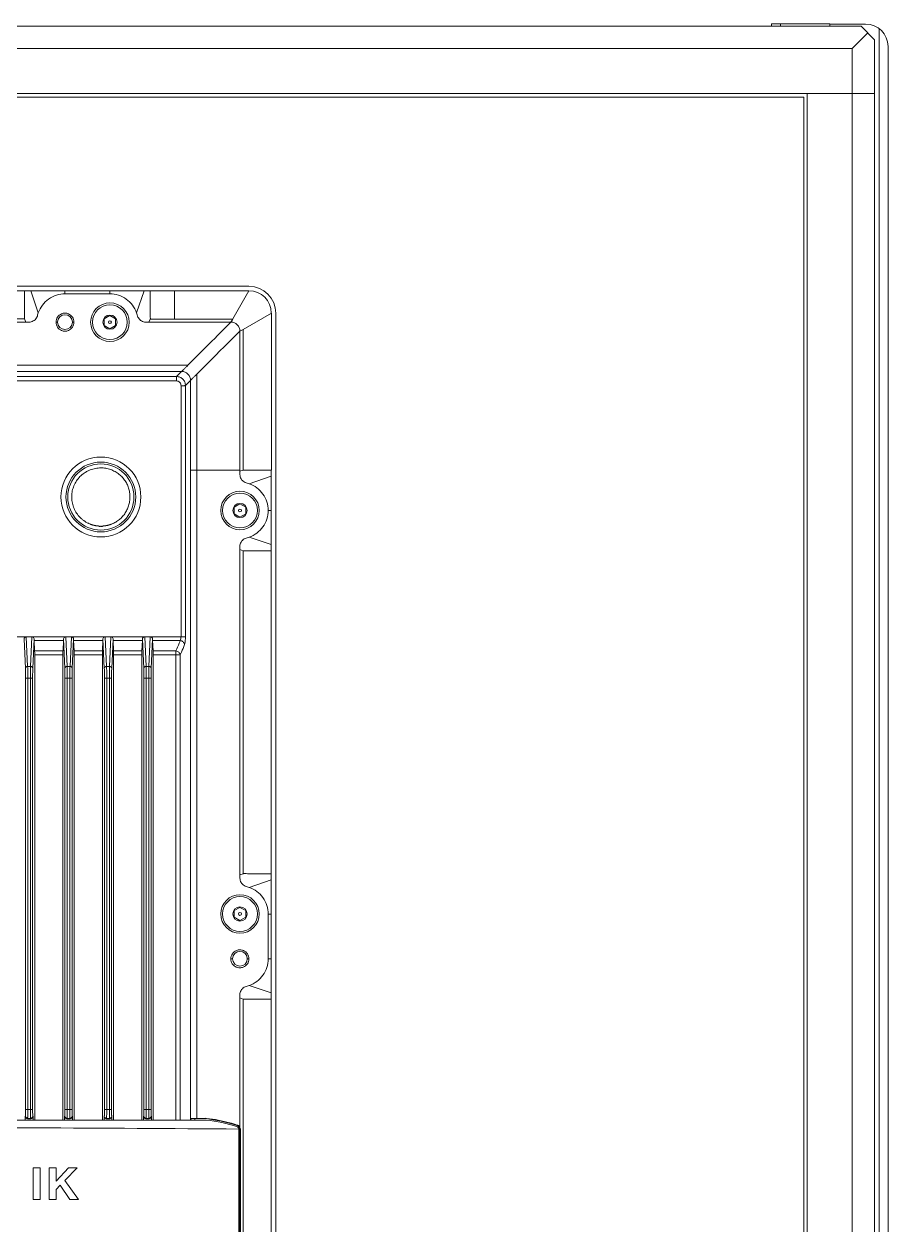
# Model space of a CAD drawing. Header units: millimetres. Extents: x 0 to 9253, y 0 to 2730.
# Drawn here: x 2851.1 to 3043.7, y 1309.2 to 1576.9 of the extents above; entities that cross this region are included whole.
import ezdxf

# ---------------------------------------------------------------- set-up
doc = ezdxf.new("R2010")
doc.units = ezdxf.units.MM
doc.layers.get('0').update_dxf_attribs({"lineweight": 13})

# ---------------------------------------------------------------- blocks, each defined once
blk = doc.blocks.new('A$C026F559B')
for p, q in [((11.55, -21.91), (10.28, -22.64)), ((10.28, -24.11), (10.28, -22.64)), ((12.82, -22.64), (11.55, -21.91)), ((12.82, -22.64), (12.82, -24.11)), ((10.28, -24.11), (11.55, -24.84)), ((11.55, -24.84), (12.82, -24.11))]:
    blk.add_line(p, q)
for radius in [4.3, 3.88, 1.59, 0.317]:
    blk.add_circle((11.55, -23.38), radius)

msp = doc.modelspace()

# ---------------------------------------------------------------- linework, layer by layer
for p, q in [((3017.72, 1576.39), (3017.72, 1576.89)), ((3017.72, 1576.89), (3030.72, 1576.89)), ((3019.72, 1576.39), (3019.72, 1576.89)), ((3030.72, 1576.39), (3030.72, 1576.89)), ((3030.72, 1576.88), (3038.72, 1576.88)), ((2578.72, 1576.39), (3037.72, 1576.39)), ((3039.22, 1574.89), (3035.72, 1571.39)), ((3037.72, 1576.39), (3040.72, 1573.39)), ((3041.72, 1062.88), (3041.72, 1575.88)), ((2580.72, 1571.39), (3035.72, 1571.39)), ((3035.72, 1561.39), (3035.72, 1571.39)), ((3040.72, 1573.39), (3040.72, 1561.39)), ((3043.72, 1066.88), (3043.72, 1571.88)), ((3040.72, 1561.39), (2575.72, 1561.39)), ((2591.52, 1560.59), (3024.92, 1560.59)), ((3024.92, 1560.59), (3024.92, 1078.18)), ((3025.72, 1561.38), (3025.72, 1077.38)), ((3025.72, 1561.38), (3040.72, 1561.38)), ((3035.72, 1067.38), (3035.72, 1561.38)), ((3040.72, 1065.38), (3040.72, 1561.38)), ((2901.24, 1518.39), (2715.22, 1518.39)), ((2715.22, 1517.39), (2901.22, 1517.39)), ((2851.18, 1511.17), (2851.22, 1517.39)), ((2852.59, 1517.39), (2854.26, 1512.46)), ((2860.22, 1517.39), (2860.22, 1516.69)), ((2870.22, 1516.69), (2860.22, 1516.69)), ((2870.22, 1516.69), (2870.22, 1517.39)), ((2877.84, 1517.39), (2876.17, 1512.46)), ((2879.22, 1517.39), (2879.22, 1512.38)), ((2884.62, 1511.09), (2884.62, 1517.39)), ((2901.22, 1517.39), (2897.61, 1511.09)), ((2899.91, 1508.78), (2906.23, 1512.39)), ((2906.23, 1512.39), (2906.23, 1477.39)), ((2907.22, 1124.39), (2907.22, 1512.39)), ((2851.22, 1511.09), (2765.22, 1511.09)), ((2765.22, 1510.39), (2851.22, 1510.39)), ((2851.22, 1511.09), (2851.49, 1510.39)), ((2851.22, 1510.39), (2851.49, 1510.39)), ((2858.57, 1510.39), (2858.22, 1510.39)), ((2861.87, 1510.39), (2862.22, 1510.39)), ((2879.22, 1511.08), (2878.94, 1510.38)), ((2879.22, 1511.08), (2884.62, 1511.08)), ((2884.62, 1511.08), (2897.61, 1511.08)), ((2897.61, 1511.08), (2897.22, 1510.38)), ((2899.22, 1508.39), (2899.92, 1508.78)), ((2899.22, 1508.39), (2899.22, 1477.39)), ((2899.92, 1508.78), (2899.92, 1477.39)), ((2728.83, 1500.78), (2887.63, 1500.78)), ((2756.22, 1499.39), (2851.22, 1499.39)), ((2860.22, 1499.39), (2851.22, 1499.39)), ((2860.22, 1499.39), (2869.22, 1499.39)), ((2869.22, 1499.39), (2884.62, 1499.39)), ((2884.62, 1499.39), (2886.22, 1499.39)), ((2886.22, 1499.37), (2885.43, 1498.6)), ((2885.08, 1497.26), (2731.36, 1497.26)), ((2731.82, 1498.24), (2884.62, 1498.24)), ((2884.62, 1498.24), (2885.07, 1498.24)), ((2885.62, 1498.78), (2885.07, 1498.24)), ((2885.43, 1498.6), (2885.07, 1498.24)), ((2886.09, 1440.23), (2886.09, 1496.2)), ((2887.07, 1496.24), (2887.98, 1497.16)), ((2887.07, 1440.23), (2887.07, 1496.24)), ((2887.98, 1497.16), (2888.2, 1497.39)), ((2888.22, 1497.39), (2888.2, 1497.39)), ((2888.21, 1497.39), (2888.21, 1495.97)), ((2889.61, 1477.39), (2889.61, 1498.8)), ((2888.21, 1495.97), (2888.22, 1477.39)), ((2888.22, 1477.39), (2888.22, 1368.39)), ((2899.22, 1477.39), (2888.22, 1477.39)), ((2889.61, 1477.39), (2889.61, 1332.79)), ((2899.92, 1477.39), (2899.22, 1477.12)), ((2899.22, 1477.39), (2899.22, 1477.12)), ((2899.91, 1477.39), (2906.23, 1477.39)), ((2906.22, 1476.01), (2901.29, 1474.34)), ((2906.22, 1477.39), (2906.22, 1159.39)), ((2906.22, 1460.76), (2901.29, 1462.43)), ((2899.22, 1459.66), (2899.22, 1387.1)), ((2899.22, 1459.66), (2899.92, 1459.39)), ((2899.92, 1387.37), (2899.92, 1459.39)), ((2906.22, 1459.39), (2899.92, 1459.39)), ((2729.36, 1440.23), (2887.07, 1440.23)), ((2851.89, 1433.59), (2851.59, 1440.23)), ((2852.84, 1440.23), (2852.54, 1433.59)), ((2860.69, 1433.59), (2860.39, 1440.23)), ((2861.64, 1440.23), (2861.34, 1433.59)), ((2869.49, 1433.59), (2869.19, 1440.23)), ((2870.44, 1440.23), (2870.14, 1433.59)), ((2878.29, 1433.59), (2877.99, 1440.23)), ((2879.24, 1440.23), (2878.94, 1433.59)), ((2851.09, 1439.74), (2851.39, 1433.16)), ((2853.04, 1433.16), (2853.34, 1439.74)), ((2853.35, 1439.37), (2853.45, 1437.06)), ((2859.88, 1439.37), (2853.35, 1439.37)), ((2859.88, 1439.37), (2859.78, 1437.06)), ((2859.89, 1439.74), (2860.19, 1433.16)), ((2861.84, 1433.16), (2862.14, 1439.74)), ((2862.15, 1439.37), (2862.25, 1437.06)), ((2868.68, 1439.37), (2862.15, 1439.37)), ((2868.68, 1439.37), (2868.58, 1437.06)), ((2868.69, 1439.74), (2868.99, 1433.16)), ((2870.64, 1433.16), (2870.94, 1439.74)), ((2870.95, 1439.37), (2871.05, 1437.06)), ((2877.48, 1439.37), (2870.95, 1439.37)), ((2877.48, 1439.37), (2877.38, 1437.06)), ((2877.49, 1439.74), (2877.79, 1433.16)), ((2879.44, 1433.16), (2879.74, 1439.74)), ((2879.75, 1439.37), (2879.85, 1437.06)), ((2885.89, 1439.37), (2879.75, 1439.37)), ((2853.45, 1437.06), (2859.78, 1437.06)), ((2853.47, 1332.39), (2853.47, 1436.19)), ((2859.77, 1436.19), (2853.47, 1436.19)), ((2859.77, 1436.19), (2859.77, 1332.39)), ((2862.25, 1437.06), (2868.58, 1437.06)), ((2862.27, 1332.39), (2862.27, 1436.19)), ((2868.57, 1436.19), (2862.27, 1436.19)), ((2868.57, 1436.19), (2868.57, 1332.39)), ((2871.05, 1437.06), (2877.38, 1437.06)), ((2871.07, 1332.39), (2871.07, 1436.19)), ((2877.37, 1436.19), (2871.07, 1436.19)), ((2877.37, 1436.19), (2877.37, 1332.39)), ((2879.85, 1437.06), (2884.96, 1437.06)), ((2879.87, 1332.39), (2879.87, 1436.19)), ((2879.87, 1436.19), (2885.92, 1436.19)), ((2884.96, 1332.39), (2884.96, 1437.06)), ((2885.92, 1332.39), (2885.92, 1436.19)), ((2851.89, 1433.59), (2852.54, 1433.59)), ((2860.69, 1433.59), (2861.34, 1433.59)), ((2869.49, 1433.59), (2870.14, 1433.59)), ((2878.29, 1433.59), (2878.94, 1433.59)), ((2851.42, 1334.8), (2851.42, 1430.99)), ((2853.01, 1430.99), (2851.42, 1430.99)), ((2851.92, 1430.99), (2851.92, 1334.8)), ((2852.51, 1334.8), (2852.51, 1430.99)), ((2853.01, 1430.99), (2853.01, 1334.8)), ((2860.22, 1334.8), (2860.22, 1430.99)), ((2861.81, 1430.99), (2860.22, 1430.99)), ((2860.72, 1430.99), (2860.72, 1334.8)), ((2861.31, 1334.8), (2861.31, 1430.99)), ((2861.81, 1430.99), (2861.81, 1334.8)), ((2869.02, 1334.8), (2869.02, 1430.99)), ((2870.61, 1430.99), (2869.02, 1430.99)), ((2869.52, 1430.99), (2869.52, 1334.8)), ((2870.11, 1334.8), (2870.11, 1430.99)), ((2870.61, 1430.99), (2870.61, 1334.8)), ((2877.82, 1334.8), (2877.82, 1430.99)), ((2879.41, 1430.99), (2877.82, 1430.99)), ((2878.32, 1430.99), (2878.32, 1334.8)), ((2878.91, 1334.8), (2878.91, 1430.99)), ((2879.41, 1430.99), (2879.41, 1334.8)), ((2899.92, 1387.37), (2899.22, 1387.1)), ((2901.22, 1387.37), (2906.22, 1387.37)), ((2906.22, 1385.99), (2901.29, 1384.32)), ((2906.22, 1378.37), (2905.52, 1378.37)), ((2905.52, 1368.37), (2905.52, 1378.37)), ((2888.22, 1368.39), (2888.22, 1359.39)), ((2897.57, 1368.39), (2897.19, 1368.39)), ((2900.87, 1368.39), (2901.24, 1368.39)), ((2905.52, 1368.37), (2906.22, 1368.37)), ((2906.22, 1360.76), (2901.29, 1362.43)), ((2888.22, 1359.39), (2888.22, 1332.72)), ((2899.22, 1359.66), (2899.22, 1330.78)), ((2899.22, 1359.66), (2899.92, 1359.39)), ((2906.22, 1359.39), (2899.92, 1359.39)), ((2899.92, 1277.39), (2899.92, 1359.39)), ((2851.39, 1333.3), (2851.33, 1333.19)), ((2851.33, 1333.19), (2851.33, 1332.39)), ((2851.92, 1334.8), (2851.42, 1334.8)), ((2851.92, 1334.8), (2852.51, 1334.8)), ((2853.01, 1334.8), (2852.51, 1334.8)), ((2853.1, 1333.19), (2853.04, 1333.3)), ((2853.1, 1332.39), (2853.1, 1333.19)), ((2860.19, 1333.3), (2860.13, 1333.19)), ((2860.13, 1333.19), (2860.13, 1332.39)), ((2860.72, 1334.8), (2860.22, 1334.8)), ((2860.72, 1334.8), (2861.31, 1334.8)), ((2861.81, 1334.8), (2861.31, 1334.8)), ((2861.9, 1333.19), (2861.84, 1333.3)), ((2861.9, 1332.39), (2861.9, 1333.19)), ((2868.99, 1333.3), (2868.93, 1333.19)), ((2868.93, 1333.19), (2868.93, 1332.39)), ((2869.52, 1334.8), (2869.02, 1334.8)), ((2869.52, 1334.8), (2870.11, 1334.8)), ((2870.61, 1334.8), (2870.11, 1334.8)), ((2870.7, 1333.19), (2870.64, 1333.3)), ((2870.7, 1332.39), (2870.7, 1333.19)), ((2877.79, 1333.3), (2877.73, 1333.19)), ((2877.73, 1332.39), (2877.73, 1333.19)), ((2878.32, 1334.8), (2877.82, 1334.8)), ((2878.32, 1334.8), (2878.91, 1334.8)), ((2879.41, 1334.8), (2878.91, 1334.8)), ((2879.5, 1333.19), (2879.44, 1333.3)), ((2879.5, 1332.39), (2879.5, 1333.19)), ((2891.75, 1332.39), (2724.68, 1332.39)), ((2851.89, 1332.8), (2851.83, 1332.69)), ((2851.83, 1332.69), (2852.6, 1332.69)), ((2852.54, 1332.8), (2851.89, 1332.8)), ((2852.6, 1332.69), (2852.54, 1332.8)), ((2860.69, 1332.8), (2860.63, 1332.69)), ((2860.63, 1332.69), (2861.4, 1332.69)), ((2861.34, 1332.8), (2860.69, 1332.8)), ((2861.4, 1332.69), (2861.34, 1332.8)), ((2869.49, 1332.8), (2869.43, 1332.69)), ((2869.43, 1332.69), (2870.2, 1332.69)), ((2870.14, 1332.8), (2869.49, 1332.8)), ((2870.2, 1332.69), (2870.14, 1332.8)), ((2878.29, 1332.8), (2878.23, 1332.69)), ((2878.23, 1332.69), (2879, 1332.69)), ((2878.94, 1332.8), (2878.29, 1332.8)), ((2879, 1332.69), (2878.94, 1332.8)), ((2887.75, 1332.39), (2888.89, 1332.39)), ((2888.22, 1332.72), (2888.2, 1332.7)), ((2888.2, 1332.7), (2888.2, 1332.39)), ((2889.2, 1332.74), (2891.52, 1332.74)), ((2889.2, 1332.74), (2889.2, 1332.39)), ((2891.52, 1332.8), (2891.52, 1332.74)), ((2898.53, 1331.22), (2898.64, 1331.29)), ((2898.97, 1306.36), (2898.97, 1330.41)), ((2899.22, 1330.27), (2899.32, 1330.35)), ((2899.22, 1330.27), (2899.22, 1306.5)), ((2899.32, 1306.43), (2899.32, 1330.35)), ((2854.66, 1321.74), (2853.11, 1321.74)), ((2853.11, 1321.74), (2853.11, 1314.69)), ((2854.66, 1314.69), (2854.66, 1321.74)), ((2858.26, 1321.74), (2856.72, 1321.74)), ((2856.72, 1321.74), (2856.72, 1314.69)), ((2861.02, 1321.74), (2858.26, 1318.82)), ((2858.26, 1318.82), (2858.26, 1321.74)), ((2862.95, 1321.74), (2860.2, 1318.96)), ((2862.95, 1321.74), (2861.02, 1321.74)), ((2859.15, 1317.86), (2858.26, 1316.96)), ((2858.26, 1314.69), (2858.26, 1316.96)), ((2859.15, 1317.86), (2861.27, 1314.69)), ((2863.22, 1314.69), (2860.2, 1318.96)), ((2853.11, 1314.69), (2854.66, 1314.69)), ((2856.72, 1314.69), (2858.26, 1314.69)), ((2861.27, 1314.69), (2863.22, 1314.69))]:
    msp.add_line(p, q)
msp.add_lwpolyline([(2886.22, 1499.37), (2886, 1499.15), (2885.62, 1498.78)])
for centre, radius in [((2860.22, 1510.39), 1.65), ((2868.22, 1471.39), 8.91), ((2868.22, 1471.39), 7.78), ((2868.22, 1471.39), 7.38), ((2899.22, 1368.39), 1.65)]:
    msp.add_circle(centre, radius)
for centre, radius, start, end in [((3038.72, 1571.88), 5, 0, 90), ((2901.22, 1512.39), 6, 0.0003, 89.8144), ((2901.22, 1512.39), 5, 0, 89.9998), ((2887.59, 3163.26), 1652.91, 269.70022, 270.33363), ((2905.87, 1480.89), 12.51, 268.3969, 271.6027), ((2888.52, 1301.24), 31.7, 84.0603, 84.573), ((2888.1, 1299.91), 33, 71.58, 84.0672), ((2888.35, 1299.85), 32.72, 71.7092, 84.0392), ((2898.21, 1330.27), 1, 57.9117, 71.5015), ((2898.47, 1330.43), 0.5, 357.156, 71.7092), ((2898.32, 1330.34), 1.01, 62.49, 71.4741), ((2898.32, 1330.35), 0.994, 56.2607, 62.4966), ((2898.21, 1330.27), 1.01, 10.7016, 23.7997), ((2898.22, 1330.27), 0.998, 0.0531, 10.7425)]:
    msp.add_arc(centre, radius, start, end)
for centre, major_axis, ratio, start_param, end_param in [((2851.07, 1440.23), (0, 1), 0.026186, -2.617994, -2.087851), ((2853.36, 1440.23), (0, 1), 0.026186, -4.195334, -3.665191), ((2859.87, 1440.23), (0, 1), 0.026186, -2.617994, -2.087851), ((2862.16, 1440.23), (0, 1), 0.026186, -4.195334, -3.665191), ((2868.67, 1440.23), (0, 1), 0.026186, -2.617994, -2.087851), ((2870.96, 1440.23), (0, 1), 0.026186, -4.195334, -3.665191), ((2877.47, 1440.23), (0, 1), 0.026186, -2.617994, -2.087851), ((2879.76, 1440.23), (0, 1), 0.026186, -4.195334, -3.665191), ((2853.44, 1436.19), (0, 1), 0.026186, -1.570796, -0.523599), ((2859.79, 1436.19), (0, 1), 0.026186, 0.523599, 1.570796), ((2862.24, 1436.19), (0, 1), 0.026186, -1.570796, -0.523599), ((2868.59, 1436.19), (0, 1), 0.026186, 0.523599, 1.570796), ((2871.04, 1436.19), (0, 1), 0.026186, -1.570796, -0.523599), ((2877.39, 1436.19), (0, 1), 0.026186, 0.523599, 1.570796), ((2879.84, 1436.19), (0, 1), 0.026186, -1.570796, -0.523599), ((2851.83, 1333.19), (0.224, 0.448), 0.998288, 2.034855, 3.604281), ((2852.6, 1333.19), (0.224, -0.448), 0.998288, -0.462689, 1.106738), ((2860.63, 1333.19), (0.224, 0.448), 0.998288, 2.034855, 3.604281), ((2861.4, 1333.19), (0.224, -0.448), 0.998288, -0.462689, 1.106738), ((2869.43, 1333.19), (0.224, 0.448), 0.998288, 2.034855, 3.604281), ((2870.2, 1333.19), (0.224, -0.448), 0.998288, -0.462689, 1.106738), ((2878.23, 1333.19), (0.224, 0.448), 0.998288, 2.034855, 3.604281), ((2879, 1333.19), (0.224, -0.448), 0.998288, -0.462689, 1.106738), ((2889.2, 1332.7), (1, 0), 0.034921, 1.570796, 3.104653), ((2899.22, 1331.73), (31.63, 0), 0.034921, 1.816623, 1.87946)]:
    msp.add_ellipse(centre, major_axis=major_axis, ratio=ratio, start_param=start_param, end_param=end_param)
for points, knots in [([(2854.26, 1512.46), (2854.69, 1513.66), (2856.31, 1515.86), (2858.94, 1516.69), (2860.22, 1516.69)], [0, 0, 0, 0, 0.499582, 1, 1, 1, 1]), ([(2870.22, 1516.69), (2870.86, 1516.69), (2872.17, 1516.48), (2873.93, 1515.6), (2875.33, 1514.22), (2875.96, 1513.07), (2876.17, 1512.46)], [0, 0, 0, 0, 0.250606, 0.500582, 0.750019, 1, 1, 1, 1]), ([(2851.49, 1510.39), (2851.81, 1510.39), (2852.46, 1510.34), (2853.25, 1510.65), (2853.72, 1511.1), (2853.99, 1511.52), (2854.13, 1511.99), (2854.2, 1512.3), (2854.26, 1512.46)], [0, 0, 0, 0, 0.25006, 0.499067, 0.624695, 0.750212, 0.875082, 1, 1, 1, 1]), ([(2859.45, 1512.25), (2859.09, 1512.1), (2858.45, 1511.57), (2858.21, 1510.78), (2858.22, 1510.39)], [0, 0, 0, 0, 0.499744, 1, 1, 1, 1]), ([(2860.98, 1512.25), (2860.74, 1512.35), (2860.22, 1512.46), (2859.69, 1512.35), (2859.45, 1512.25)], [0, 0, 0, 0, 0.499997, 1, 1, 1, 1]), ([(2862.22, 1510.39), (2862.22, 1510.78), (2861.98, 1511.57), (2861.34, 1512.1), (2860.98, 1512.25)], [0, 0, 0, 0, 0.500268, 1, 1, 1, 1]), ([(2878.94, 1510.38), (2878.78, 1510.38), (2878.46, 1510.38), (2877.81, 1510.39), (2877.03, 1510.72), (2876.38, 1511.5), (2876.28, 1512.15), (2876.17, 1512.46)], [0, 0, 0, 0, 0.125577, 0.251144, 0.500358, 0.749253, 1, 1, 1, 1]), ([(2851.22, 1511.09), (2851.22, 1511.09), (2851.24, 1511.11), (2851.23, 1511.15), (2851.2, 1511.16), (2851.18, 1511.17)], [0, 0, 0, 0, 0.258831, 0.490424, 1, 1, 1, 1]), ([(2858.22, 1510.39), (2858.21, 1510), (2858.45, 1509.2), (2859.09, 1508.67), (2859.45, 1508.52)], [0, 0, 0, 0, 0.500267, 1, 1, 1, 1]), ([(2860.98, 1508.52), (2861.34, 1508.67), (2861.98, 1509.2), (2862.22, 1510), (2862.22, 1510.39)], [0, 0, 0, 0, 0.499744, 1, 1, 1, 1]), ([(2879.25, 1511.17), (2879.23, 1511.16), (2879.2, 1511.15), (2879.2, 1511.11), (2879.21, 1511.09), (2879.22, 1511.09)], [0, 0, 0, 0, 0.506801, 0.744254, 1, 1, 1, 1]), ([(2887.63, 1500.78), (2889.21, 1502.37), (2892.41, 1505.58), (2895.61, 1508.78), (2897.22, 1510.39)], [0, 0, 0, 0, 0.496927, 1, 1, 1, 1]), ([(2899.22, 1508.39), (2899.22, 1508.65), (2899.11, 1509.17), (2898.67, 1509.84), (2898, 1510.28), (2897.48, 1510.39), (2897.22, 1510.39)], [0, 0, 0, 0, 0.249941, 0.499951, 0.749998, 1, 1, 1, 1]), ([(2859.45, 1508.52), (2859.69, 1508.42), (2860.22, 1508.31), (2860.74, 1508.42), (2860.98, 1508.52)], [0, 0, 0, 0, 0.499997, 1, 1, 1, 1]), ([(2899.22, 1508.39), (2898.41, 1507.58), (2895.21, 1504.38), (2892.01, 1501.19), (2889.61, 1498.8)], [0, 0, 0, 0, 0.251893, 1, 1, 1, 1]), ([(2886.22, 1499.39), (2886.22, 1499.39), (2886.24, 1499.4), (2886.27, 1499.42), (2886.32, 1499.47), (2886.41, 1499.54), (2886.54, 1499.67), (2886.72, 1499.85), (2886.93, 1500.06), (2887.23, 1500.37), (2887.47, 1500.61), (2887.63, 1500.78)], [0, 0, 0, 0, 0.009928, 0.030939, 0.062319, 0.103193, 0.209091, 0.339691, 0.488374, 0.65049, 1, 1, 1, 1]), ([(2886.22, 1499.39), (2886.48, 1499.39), (2887, 1499.28), (2887.45, 1498.98), (2887.63, 1498.8)], [0, 0, 0, 0, 0.499497, 1, 1, 1, 1]), ([(2886.49, 1497.66), (2886.3, 1497.84), (2885.86, 1498.14), (2885.33, 1498.24), (2885.07, 1498.24)], [0, 0, 0, 0, 0.500498, 1, 1, 1, 1]), ([(2885.08, 1497.26), (2885.07, 1497.47), (2885.07, 1497.76), (2885.07, 1498.09), (2885.07, 1498.2), (2885.07, 1498.24)], [0, 0, 0, 0, 0.6505, 0.877416, 1, 1, 1, 1]), ([(2886.09, 1496.2), (2886.11, 1496.47), (2885.91, 1497.05), (2885.34, 1497.27), (2885.08, 1497.26)], [0, 0, 0, 0, 0.500115, 1, 1, 1, 1]), ([(2887.07, 1496.24), (2887.03, 1496.23), (2886.92, 1496.22), (2886.7, 1496.21), (2886.41, 1496.2), (2886.2, 1496.2), (2886.09, 1496.2)], [0, 0, 0, 0, 0.123372, 0.350146, 0.65482, 1, 1, 1, 1]), ([(2887.07, 1496.24), (2887.07, 1496.5), (2886.97, 1497.03), (2886.67, 1497.47), (2886.49, 1497.66)], [0, 0, 0, 0, 0.499499, 1, 1, 1, 1]), ([(2887.63, 1498.79), (2887.82, 1498.61), (2888.11, 1498.17), (2888.22, 1497.64), (2888.22, 1497.39)], [0, 0, 0, 0, 0.499971, 1, 1, 1, 1]), ([(2889.61, 1498.8), (2889.44, 1498.64), (2889.2, 1498.41), (2888.89, 1498.1), (2888.69, 1497.89), (2888.51, 1497.71), (2888.38, 1497.57), (2888.3, 1497.49), (2888.26, 1497.44), (2888.23, 1497.41), (2888.22, 1497.39), (2888.22, 1497.39)], [0, 0, 0, 0, 0.349807, 0.511672, 0.659297, 0.789041, 0.895193, 0.936874, 0.969338, 0.990922, 1, 1, 1, 1]), ([(2868.22, 1477.88), (2868.01, 1477.88), (2867.61, 1477.86), (2866.8, 1477.75), (2866.01, 1477.52), (2865.27, 1477.19), (2864.56, 1476.79), (2863.75, 1476.16), (2862.94, 1475.25), (2862.31, 1474.19), (2861.89, 1473.04), (2861.69, 1471.83), (2861.73, 1470.61), (2861.99, 1469.41), (2862.46, 1468.28), (2863.03, 1467.43), (2863.57, 1466.82), (2864.02, 1466.41), (2864.51, 1466.04), (2864.94, 1465.77), (2865.3, 1465.58), (2865.57, 1465.45), (2865.81, 1465.35), (2866, 1465.28), (2866.14, 1465.23), (2866.29, 1465.18), (2866.41, 1465.14), (2866.51, 1465.12), (2866.58, 1465.1), (2866.66, 1465.08), (2866.73, 1465.06), (2866.8, 1465.04), (2866.88, 1465.03), (2866.95, 1465.01), (2867.03, 1465), (2867.1, 1464.98), (2867.17, 1464.97), (2867.22, 1464.96), (2867.27, 1464.95), (2867.3, 1464.95), (2867.33, 1464.95)], [0, 0, 0, 0, 0.031269, 0.062539, 0.125012, 0.156285, 0.187557, 0.250032, 0.312507, 0.374982, 0.437457, 0.499933, 0.562408, 0.624883, 0.687358, 0.749833, 0.781105, 0.812375, 0.843643, 0.87491, 0.890547, 0.906184, 0.921821, 0.92964, 0.937459, 0.945278, 0.953097, 0.957006, 0.960915, 0.964825, 0.968734, 0.972644, 0.976553, 0.980462, 0.984372, 0.988281, 0.99219, 0.994145, 0.9961, 1, 1, 1, 1]), ([(2872.3, 1476.44), (2872.02, 1476.67), (2871.41, 1477.08), (2870.39, 1477.54), (2869.5, 1477.77), (2868.77, 1477.87), (2868.4, 1477.88), (2868.22, 1477.88)], [0, 0, 0, 0, 0.249947, 0.499894, 0.749838, 0.874919, 1, 1, 1, 1]), ([(2868.22, 1464.89), (2868.25, 1464.86), (2868.33, 1464.82), (2868.45, 1464.82), (2868.55, 1464.84), (2868.63, 1464.87), (2868.69, 1464.89), (2868.75, 1464.92), (2868.82, 1464.95), (2868.93, 1464.97), (2869.03, 1464.96), (2869.11, 1464.96), (2869.18, 1464.96), (2869.24, 1464.97), (2869.29, 1464.98), (2869.33, 1464.99), (2869.36, 1464.99), (2869.39, 1465), (2869.43, 1465.01), (2869.49, 1465.02), (2869.57, 1465.03), (2869.67, 1465.05), (2869.79, 1465.08), (2869.91, 1465.11), (2870.03, 1465.15), (2870.15, 1465.18), (2870.27, 1465.22), (2870.39, 1465.26), (2870.51, 1465.3), (2870.66, 1465.36), (2870.86, 1465.45), (2871.16, 1465.59), (2871.53, 1465.79), (2871.95, 1466.06), (2872.35, 1466.36), (2872.85, 1466.8), (2873.4, 1467.43), (2873.95, 1468.27), (2874.36, 1469.19), (2874.62, 1470.16), (2874.74, 1471.16), (2874.69, 1472.16), (2874.5, 1473.15), (2874.15, 1474.09), (2873.67, 1474.97), (2873.05, 1475.77), (2872.56, 1476.23), (2872.3, 1476.44)], [0, 0, 0, 0, 0.007716, 0.015506, 0.02331, 0.027215, 0.031118, 0.035021, 0.038926, 0.046721, 0.054532, 0.058439, 0.062347, 0.066254, 0.070163, 0.072118, 0.074072, 0.076027, 0.077981, 0.08189, 0.085799, 0.093617, 0.101435, 0.109253, 0.117072, 0.12489, 0.132708, 0.140526, 0.148344, 0.156163, 0.171799, 0.187435, 0.218702, 0.24997, 0.281239, 0.31251, 0.375009, 0.437508, 0.500007, 0.562506, 0.625005, 0.687504, 0.750003, 0.812503, 0.875002, 0.937501, 1, 1, 1, 1]), ([(2899.22, 1477.12), (2899.22, 1476.79), (2899.17, 1476.14), (2899.48, 1475.35), (2899.94, 1474.88), (2900.35, 1474.61), (2900.82, 1474.47), (2901.14, 1474.4), (2901.29, 1474.34)], [0, 0, 0, 0, 0.250062, 0.499066, 0.624695, 0.750211, 0.875082, 1, 1, 1, 1]), ([(2905.52, 1468.39), (2905.52, 1469.03), (2905.31, 1470.34), (2904.43, 1472.1), (2903.06, 1473.5), (2901.9, 1474.13), (2901.29, 1474.34)], [0, 0, 0, 0, 0.25059, 0.500542, 0.750043, 1, 1, 1, 1]), ([(2905.52, 1468.39), (2905.52, 1467.74), (2905.31, 1466.43), (2904.43, 1464.67), (2903.05, 1463.27), (2901.9, 1462.65), (2901.29, 1462.43)], [0, 0, 0, 0, 0.250598, 0.50056, 0.750003, 1, 1, 1, 1]), ([(2867.33, 1464.95), (2867.35, 1464.95), (2867.39, 1464.96), (2867.44, 1464.97), (2867.5, 1464.97), (2867.56, 1464.96), (2867.62, 1464.95), (2867.67, 1464.93), (2867.72, 1464.9), (2867.78, 1464.88), (2867.83, 1464.86), (2867.9, 1464.83), (2868, 1464.82), (2868.12, 1464.83), (2868.19, 1464.86), (2868.22, 1464.89)], [0, 0, 0, 0, 0.062543, 0.125108, 0.187724, 0.250381, 0.313021, 0.375628, 0.438215, 0.500797, 0.563396, 0.626025, 0.751194, 0.876134, 1, 1, 1, 1]), ([(2899.22, 1459.66), (2899.22, 1459.98), (2899.16, 1460.63), (2899.54, 1461.57), (2900.33, 1462.22), (2900.98, 1462.32), (2901.29, 1462.43)], [0, 0, 0, 0, 0.25101, 0.500262, 0.749205, 1, 1, 1, 1]), ([(2851.59, 1440.23), (2851.46, 1440.23), (2851.21, 1440.11), (2851.1, 1439.86), (2851.09, 1439.74)], [0, 0, 0, 0, 0.512016, 1, 1, 1, 1]), ([(2853.34, 1439.74), (2853.34, 1439.86), (2853.22, 1440.11), (2852.97, 1440.23), (2852.84, 1440.23)], [0, 0, 0, 0, 0.487702, 1, 1, 1, 1]), ([(2860.39, 1440.23), (2860.26, 1440.23), (2860.01, 1440.11), (2859.9, 1439.86), (2859.89, 1439.74)], [0, 0, 0, 0, 0.512016, 1, 1, 1, 1]), ([(2862.14, 1439.74), (2862.14, 1439.86), (2862.02, 1440.11), (2861.77, 1440.23), (2861.64, 1440.23)], [0, 0, 0, 0, 0.487702, 1, 1, 1, 1]), ([(2869.19, 1440.23), (2869.06, 1440.23), (2868.81, 1440.11), (2868.7, 1439.86), (2868.69, 1439.74)], [0, 0, 0, 0, 0.512016, 1, 1, 1, 1]), ([(2870.94, 1439.74), (2870.94, 1439.86), (2870.82, 1440.11), (2870.57, 1440.23), (2870.44, 1440.23)], [0, 0, 0, 0, 0.487702, 1, 1, 1, 1]), ([(2877.99, 1440.23), (2877.86, 1440.23), (2877.61, 1440.11), (2877.5, 1439.86), (2877.49, 1439.74)], [0, 0, 0, 0, 0.512016, 1, 1, 1, 1]), ([(2879.74, 1439.74), (2879.74, 1439.86), (2879.62, 1440.11), (2879.37, 1440.23), (2879.24, 1440.23)], [0, 0, 0, 0, 0.487702, 1, 1, 1, 1]), ([(2886.09, 1440.23), (2886.09, 1440.06), (2886.06, 1439.77), (2885.97, 1439.47), (2885.89, 1439.37)], [0, 0, 0, 0, 0.562952, 1, 1, 1, 1]), ([(2886.88, 1438.5), (2886.91, 1438.6), (2886.97, 1438.84), (2887.05, 1439.42), (2887.07, 1439.9), (2887.07, 1440.23)], [0, 0, 0, 0, 0.186292, 0.425644, 1, 1, 1, 1]), ([(2885.89, 1439.37), (2885.83, 1439.17), (2885.54, 1438.39), (2885.22, 1437.62), (2884.96, 1437.06)], [0, 0, 0, 0, 0.247316, 1, 1, 1, 1]), ([(2885.89, 1439.37), (2886.13, 1439.34), (2886.59, 1439.16), (2886.85, 1438.72), (2886.88, 1438.5)], [0, 0, 0, 0, 0.519234, 1, 1, 1, 1]), ([(2885.92, 1436.19), (2886.01, 1436.38), (2886.36, 1437.14), (2886.67, 1437.91), (2886.88, 1438.5)], [0, 0, 0, 0, 0.253044, 1, 1, 1, 1]), ([(2884.96, 1437.06), (2885.19, 1437.03), (2885.63, 1436.83), (2885.89, 1436.41), (2885.92, 1436.19)], [0, 0, 0, 0, 0.51614, 1, 1, 1, 1]), ([(2851.39, 1433.16), (2851.39, 1433.27), (2851.52, 1433.51), (2851.77, 1433.59), (2851.89, 1433.59)], [0, 0, 0, 0, 0.475368, 1, 1, 1, 1]), ([(2851.39, 1433.16), (2851.41, 1432.85), (2851.42, 1432.13), (2851.42, 1431.41), (2851.42, 1430.99)], [0, 0, 0, 0, 0.422672, 1, 1, 1, 1]), ([(2851.89, 1433.59), (2851.91, 1433.23), (2851.92, 1432.36), (2851.92, 1431.49), (2851.92, 1430.99)], [0, 0, 0, 0, 0.422656, 1, 1, 1, 1]), ([(2852.51, 1430.99), (2852.51, 1431.49), (2852.51, 1432.36), (2852.53, 1433.23), (2852.54, 1433.59)], [0, 0, 0, 0, 0.57733, 1, 1, 1, 1]), ([(2852.54, 1433.59), (2852.66, 1433.59), (2852.91, 1433.51), (2853.04, 1433.27), (2853.04, 1433.16)], [0, 0, 0, 0, 0.524643, 1, 1, 1, 1]), ([(2853.01, 1430.99), (2853.01, 1431.41), (2853.01, 1432.13), (2853.03, 1432.85), (2853.04, 1433.16)], [0, 0, 0, 0, 0.577333, 1, 1, 1, 1]), ([(2860.19, 1433.16), (2860.19, 1433.27), (2860.32, 1433.51), (2860.57, 1433.59), (2860.69, 1433.59)], [0, 0, 0, 0, 0.475368, 1, 1, 1, 1]), ([(2860.19, 1433.16), (2860.21, 1432.85), (2860.22, 1432.13), (2860.22, 1431.41), (2860.22, 1430.99)], [0, 0, 0, 0, 0.422672, 1, 1, 1, 1]), ([(2860.69, 1433.59), (2860.71, 1433.23), (2860.72, 1432.36), (2860.72, 1431.49), (2860.72, 1430.99)], [0, 0, 0, 0, 0.422656, 1, 1, 1, 1]), ([(2861.31, 1430.99), (2861.31, 1431.49), (2861.31, 1432.36), (2861.33, 1433.23), (2861.34, 1433.59)], [0, 0, 0, 0, 0.57733, 1, 1, 1, 1]), ([(2861.34, 1433.59), (2861.46, 1433.59), (2861.71, 1433.51), (2861.84, 1433.27), (2861.84, 1433.16)], [0, 0, 0, 0, 0.524643, 1, 1, 1, 1]), ([(2861.81, 1430.99), (2861.81, 1431.41), (2861.81, 1432.13), (2861.83, 1432.85), (2861.84, 1433.16)], [0, 0, 0, 0, 0.577333, 1, 1, 1, 1]), ([(2868.99, 1433.16), (2868.99, 1433.27), (2869.12, 1433.51), (2869.37, 1433.59), (2869.49, 1433.59)], [0, 0, 0, 0, 0.475368, 1, 1, 1, 1]), ([(2868.99, 1433.16), (2869.01, 1432.85), (2869.02, 1432.13), (2869.02, 1431.41), (2869.02, 1430.99)], [0, 0, 0, 0, 0.422672, 1, 1, 1, 1]), ([(2869.49, 1433.59), (2869.51, 1433.23), (2869.52, 1432.36), (2869.52, 1431.49), (2869.52, 1430.99)], [0, 0, 0, 0, 0.422656, 1, 1, 1, 1]), ([(2870.11, 1430.99), (2870.11, 1431.49), (2870.11, 1432.36), (2870.13, 1433.23), (2870.14, 1433.59)], [0, 0, 0, 0, 0.57733, 1, 1, 1, 1]), ([(2870.14, 1433.59), (2870.26, 1433.59), (2870.51, 1433.51), (2870.64, 1433.27), (2870.64, 1433.16)], [0, 0, 0, 0, 0.524643, 1, 1, 1, 1]), ([(2870.61, 1430.99), (2870.61, 1431.41), (2870.61, 1432.13), (2870.63, 1432.85), (2870.64, 1433.16)], [0, 0, 0, 0, 0.577333, 1, 1, 1, 1]), ([(2877.79, 1433.16), (2877.79, 1433.27), (2877.92, 1433.51), (2878.17, 1433.59), (2878.29, 1433.59)], [0, 0, 0, 0, 0.475368, 1, 1, 1, 1]), ([(2877.79, 1433.16), (2877.81, 1432.85), (2877.82, 1432.13), (2877.82, 1431.41), (2877.82, 1430.99)], [0, 0, 0, 0, 0.422672, 1, 1, 1, 1]), ([(2878.29, 1433.59), (2878.31, 1433.23), (2878.32, 1432.36), (2878.32, 1431.49), (2878.32, 1430.99)], [0, 0, 0, 0, 0.422656, 1, 1, 1, 1]), ([(2878.91, 1430.99), (2878.91, 1431.49), (2878.91, 1432.36), (2878.93, 1433.23), (2878.94, 1433.59)], [0, 0, 0, 0, 0.57733, 1, 1, 1, 1]), ([(2878.94, 1433.59), (2879.06, 1433.59), (2879.31, 1433.51), (2879.44, 1433.27), (2879.44, 1433.16)], [0, 0, 0, 0, 0.524643, 1, 1, 1, 1]), ([(2879.41, 1430.99), (2879.41, 1431.41), (2879.41, 1432.13), (2879.43, 1432.85), (2879.44, 1433.16)], [0, 0, 0, 0, 0.577333, 1, 1, 1, 1]), ([(2901.29, 1384.32), (2901.13, 1384.38), (2900.82, 1384.45), (2900.35, 1384.59), (2899.94, 1384.86), (2899.48, 1385.33), (2899.17, 1386.12), (2899.22, 1386.77), (2899.22, 1387.1)], [0, 0, 0, 0, 0.124929, 0.24977, 0.375307, 0.501001, 0.749945, 1, 1, 1, 1]), ([(2900, 1387.4), (2899.99, 1387.38), (2899.98, 1387.35), (2899.94, 1387.34), (2899.92, 1387.36), (2899.92, 1387.37)], [0, 0, 0, 0, 0.506672, 0.744551, 1, 1, 1, 1]), ([(2905.52, 1378.37), (2905.52, 1379.01), (2905.31, 1380.32), (2904.43, 1382.08), (2903.05, 1383.48), (2901.9, 1384.11), (2901.29, 1384.32)], [0, 0, 0, 0, 0.250597, 0.500578, 0.750027, 1, 1, 1, 1]), ([(2900.02, 1370.22), (2899.78, 1370.32), (2899.24, 1370.44), (2898.71, 1370.34), (2898.46, 1370.24)], [0, 0, 0, 0, 0.499981, 1, 1, 1, 1]), ([(2897.19, 1368.39), (2897.18, 1368), (2897.43, 1367.22), (2898.06, 1366.7), (2898.41, 1366.55)], [0, 0, 0, 0, 0.500057, 1, 1, 1, 1]), ([(2898.46, 1370.24), (2898.1, 1370.1), (2897.44, 1369.58), (2897.19, 1368.78), (2897.19, 1368.39)], [0, 0, 0, 0, 0.499944, 1, 1, 1, 1]), ([(2899.97, 1366.53), (2900.34, 1366.68), (2900.99, 1367.19), (2901.24, 1367.99), (2901.24, 1368.39)], [0, 0, 0, 0, 0.499955, 1, 1, 1, 1]), ([(2901.24, 1368.39), (2901.25, 1368.77), (2901, 1369.55), (2900.37, 1370.07), (2900.02, 1370.22)], [0, 0, 0, 0, 0.500061, 1, 1, 1, 1]), ([(2905.52, 1368.37), (2905.52, 1367.72), (2905.31, 1366.42), (2904.43, 1364.67), (2903.05, 1363.27), (2901.89, 1362.64), (2901.29, 1362.43)], [0, 0, 0, 0, 0.250593, 0.50056, 0.75, 1, 1, 1, 1]), ([(2898.41, 1366.55), (2898.66, 1366.45), (2899.19, 1366.33), (2899.73, 1366.43), (2899.97, 1366.53)], [0, 0, 0, 0, 0.499982, 1, 1, 1, 1]), ([(2899.22, 1359.66), (2899.22, 1359.98), (2899.16, 1360.63), (2899.54, 1361.57), (2900.33, 1362.22), (2900.98, 1362.32), (2901.29, 1362.43)], [0, 0, 0, 0, 0.251013, 0.500264, 0.749206, 1, 1, 1, 1]), ([(2851.42, 1334.8), (2851.42, 1334.62), (2851.42, 1334.27), (2851.42, 1333.87), (2851.41, 1333.6), (2851.4, 1333.46), (2851.39, 1333.36), (2851.39, 1333.32), (2851.39, 1333.3)], [0, 0, 0, 0, 0.370876, 0.688887, 0.813409, 0.908906, 0.971742, 1, 1, 1, 1]), ([(2851.89, 1332.8), (2851.76, 1332.8), (2851.49, 1332.91), (2851.39, 1333.18), (2851.39, 1333.3)], [0, 0, 0, 0, 0.499953, 1, 1, 1, 1]), ([(2851.92, 1334.8), (2851.92, 1334.55), (2851.92, 1334.2), (2851.92, 1333.74), (2851.91, 1333.44), (2851.91, 1333.2), (2851.9, 1333.01), (2851.89, 1332.88), (2851.89, 1332.82), (2851.89, 1332.8)], [0, 0, 0, 0, 0.370928, 0.539744, 0.689047, 0.8136, 0.909104, 0.971902, 1, 1, 1, 1]), ([(2852.54, 1332.8), (2852.54, 1332.82), (2852.54, 1332.88), (2852.53, 1333.01), (2852.52, 1333.2), (2852.52, 1333.44), (2852.51, 1333.74), (2852.51, 1334.2), (2852.51, 1334.55), (2852.51, 1334.8)], [0, 0, 0, 0, 0.028096, 0.090893, 0.186395, 0.310946, 0.460248, 0.629066, 1, 1, 1, 1]), ([(2853.04, 1333.3), (2853.04, 1333.18), (2852.94, 1332.91), (2852.67, 1332.8), (2852.54, 1332.8)], [0, 0, 0, 0, 0.500056, 1, 1, 1, 1]), ([(2853.04, 1333.3), (2853.04, 1333.32), (2853.04, 1333.36), (2853.03, 1333.46), (2853.02, 1333.6), (2853.01, 1333.87), (2853.01, 1334.27), (2853.01, 1334.62), (2853.01, 1334.8)], [0, 0, 0, 0, 0.028258, 0.091096, 0.186595, 0.311118, 0.629129, 1, 1, 1, 1]), ([(2860.22, 1334.8), (2860.22, 1334.62), (2860.22, 1334.27), (2860.22, 1333.87), (2860.21, 1333.6), (2860.2, 1333.46), (2860.19, 1333.36), (2860.19, 1333.32), (2860.19, 1333.3)], [0, 0, 0, 0, 0.370876, 0.688887, 0.813409, 0.908906, 0.971742, 1, 1, 1, 1]), ([(2860.69, 1332.8), (2860.56, 1332.8), (2860.29, 1332.91), (2860.19, 1333.18), (2860.19, 1333.3)], [0, 0, 0, 0, 0.499953, 1, 1, 1, 1]), ([(2860.72, 1334.8), (2860.72, 1334.55), (2860.72, 1334.2), (2860.72, 1333.74), (2860.71, 1333.44), (2860.71, 1333.2), (2860.7, 1333.01), (2860.69, 1332.88), (2860.69, 1332.82), (2860.69, 1332.8)], [0, 0, 0, 0, 0.370928, 0.539744, 0.689047, 0.8136, 0.909104, 0.971902, 1, 1, 1, 1]), ([(2861.34, 1332.8), (2861.34, 1332.82), (2861.34, 1332.88), (2861.33, 1333.01), (2861.32, 1333.2), (2861.32, 1333.44), (2861.31, 1333.74), (2861.31, 1334.2), (2861.31, 1334.55), (2861.31, 1334.8)], [0, 0, 0, 0, 0.028096, 0.090893, 0.186395, 0.310946, 0.460248, 0.629066, 1, 1, 1, 1]), ([(2861.84, 1333.3), (2861.84, 1333.18), (2861.74, 1332.91), (2861.47, 1332.8), (2861.34, 1332.8)], [0, 0, 0, 0, 0.500056, 1, 1, 1, 1]), ([(2861.84, 1333.3), (2861.84, 1333.32), (2861.84, 1333.36), (2861.83, 1333.46), (2861.82, 1333.6), (2861.81, 1333.87), (2861.81, 1334.27), (2861.81, 1334.62), (2861.81, 1334.8)], [0, 0, 0, 0, 0.028258, 0.091096, 0.186595, 0.311118, 0.629129, 1, 1, 1, 1]), ([(2869.02, 1334.8), (2869.02, 1334.62), (2869.02, 1334.27), (2869.02, 1333.87), (2869.01, 1333.6), (2869, 1333.46), (2868.99, 1333.36), (2868.99, 1333.32), (2868.99, 1333.3)], [0, 0, 0, 0, 0.370876, 0.688887, 0.813409, 0.908906, 0.971742, 1, 1, 1, 1]), ([(2869.49, 1332.8), (2869.36, 1332.8), (2869.09, 1332.91), (2868.99, 1333.18), (2868.99, 1333.3)], [0, 0, 0, 0, 0.499953, 1, 1, 1, 1]), ([(2869.52, 1334.8), (2869.52, 1334.55), (2869.52, 1334.2), (2869.52, 1333.74), (2869.51, 1333.44), (2869.51, 1333.2), (2869.5, 1333.01), (2869.49, 1332.88), (2869.49, 1332.82), (2869.49, 1332.8)], [0, 0, 0, 0, 0.370928, 0.539744, 0.689047, 0.8136, 0.909104, 0.971902, 1, 1, 1, 1]), ([(2870.14, 1332.8), (2870.14, 1332.82), (2870.14, 1332.88), (2870.13, 1333.01), (2870.12, 1333.2), (2870.12, 1333.44), (2870.11, 1333.74), (2870.11, 1334.2), (2870.11, 1334.55), (2870.11, 1334.8)], [0, 0, 0, 0, 0.028096, 0.090893, 0.186395, 0.310946, 0.460248, 0.629066, 1, 1, 1, 1]), ([(2870.64, 1333.3), (2870.64, 1333.18), (2870.54, 1332.91), (2870.27, 1332.8), (2870.14, 1332.8)], [0, 0, 0, 0, 0.500056, 1, 1, 1, 1]), ([(2870.64, 1333.3), (2870.64, 1333.32), (2870.64, 1333.36), (2870.63, 1333.46), (2870.62, 1333.6), (2870.61, 1333.87), (2870.61, 1334.27), (2870.61, 1334.62), (2870.61, 1334.8)], [0, 0, 0, 0, 0.028258, 0.091096, 0.186595, 0.311118, 0.629129, 1, 1, 1, 1]), ([(2877.82, 1334.8), (2877.82, 1334.62), (2877.82, 1334.27), (2877.82, 1333.87), (2877.81, 1333.6), (2877.8, 1333.46), (2877.79, 1333.36), (2877.79, 1333.32), (2877.79, 1333.3)], [0, 0, 0, 0, 0.370876, 0.688887, 0.813409, 0.908906, 0.971742, 1, 1, 1, 1]), ([(2878.29, 1332.8), (2878.16, 1332.8), (2877.89, 1332.91), (2877.79, 1333.18), (2877.79, 1333.3)], [0, 0, 0, 0, 0.499953, 1, 1, 1, 1]), ([(2878.32, 1334.8), (2878.32, 1334.55), (2878.32, 1334.2), (2878.32, 1333.74), (2878.31, 1333.44), (2878.31, 1333.2), (2878.3, 1333.01), (2878.29, 1332.88), (2878.29, 1332.82), (2878.29, 1332.8)], [0, 0, 0, 0, 0.370928, 0.539744, 0.689047, 0.8136, 0.909104, 0.971902, 1, 1, 1, 1]), ([(2878.94, 1332.8), (2878.94, 1332.82), (2878.94, 1332.88), (2878.93, 1333.01), (2878.92, 1333.2), (2878.92, 1333.44), (2878.91, 1333.74), (2878.91, 1334.2), (2878.91, 1334.55), (2878.91, 1334.8)], [0, 0, 0, 0, 0.028096, 0.090893, 0.186395, 0.310946, 0.460248, 0.629066, 1, 1, 1, 1]), ([(2879.44, 1333.3), (2879.44, 1333.18), (2879.34, 1332.91), (2879.07, 1332.8), (2878.94, 1332.8)], [0, 0, 0, 0, 0.500056, 1, 1, 1, 1]), ([(2879.44, 1333.3), (2879.44, 1333.32), (2879.44, 1333.36), (2879.43, 1333.46), (2879.42, 1333.6), (2879.41, 1333.87), (2879.41, 1334.27), (2879.41, 1334.62), (2879.41, 1334.8)], [0, 0, 0, 0, 0.028258, 0.091096, 0.186595, 0.311118, 0.629129, 1, 1, 1, 1]), ([(2717.46, 1330.4), (2732.59, 1330.52), (2762.84, 1330.7), (2808.22, 1330.79), (2853.6, 1330.7), (2883.85, 1330.52), (2898.97, 1330.4)], [0, 0, 0, 0, 0.249944, 0.5, 0.750056, 1, 1, 1, 1]), ([(2889.61, 1332.79), (2889.43, 1332.78), (2889.16, 1332.78), (2888.83, 1332.77), (2888.63, 1332.76), (2888.47, 1332.75), (2888.34, 1332.75), (2888.27, 1332.73), (2888.23, 1332.73), (2888.22, 1332.72)], [0, 0, 0, 0, 0.393672, 0.563938, 0.710148, 0.829038, 0.917616, 0.97457, 1, 1, 1, 1]), ([(2898.64, 1331.29), (2898.08, 1331.48), (2895.84, 1332.16), (2893.54, 1332.6), (2891.8, 1332.78)], [0, 0, 0, 0, 0.252356, 1, 1, 1, 1])]:
    msp.add_open_spline(points, degree=3, knots=knots)
for points in [[(2879.22, 1512.38), (2879.19, 1511.98), (2879.22, 1511.57), (2879.25, 1511.17)], [(2901.22, 1387.37), (2900.81, 1387.36), (2900.4, 1387.39), (2900, 1387.4)], [(2898.75, 1331.12), (2898.91, 1331.02), (2899.05, 1330.86), (2899.13, 1330.68)], [(2899.07, 1331.01), (2899.01, 1331.07), (2898.95, 1331.13), (2898.87, 1331.18)], [(2899.22, 1330.79), (2899.18, 1330.87), (2899.13, 1330.94), (2899.07, 1331.01)], [(2899.32, 1330.35), (2899.32, 1330.5), (2899.28, 1330.65), (2899.22, 1330.78)]]:
    msp.add_open_spline(points, degree=3)

# ---------------------------------------------------------------- block references
at = {"xscale": -1}
for p in [(2881.79, 1533.76), (2910.79, 1491.76), (2910.79, 1401.76)]:
    msp.add_blockref('A$C026F559B', p, dxfattribs=at)

doc.saveas('drawing.dxf')
